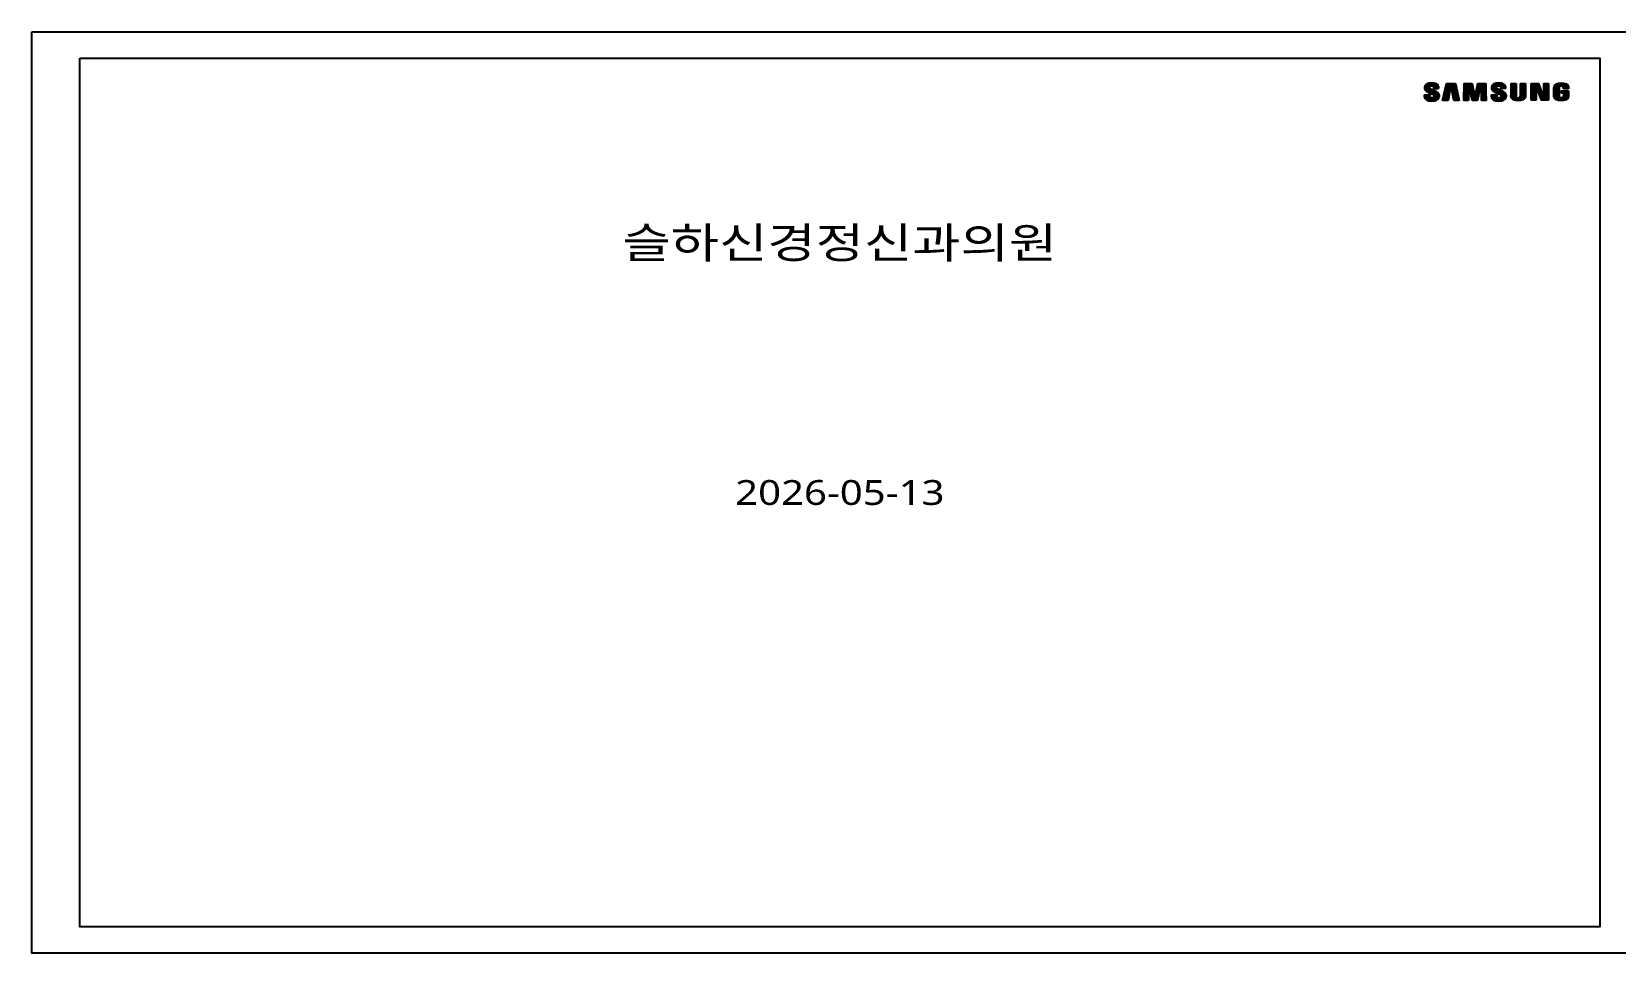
# Model space of a CAD drawing. Extents: x 11551484 to 2613213153046, y -2602833546311 to 14142.
# Drawn here: x 1299967683967 to 1304628651034, y -1300067864603 to -1297356076403 of the extents above; entities that cross this region are included whole.
import ezdxf
from ezdxf.enums import TextEntityAlignment as Align

# ---------------------------------------------------------------- set-up
doc = ezdxf.new("R2010")
doc.units = 0
doc.header["$LTSCALE"] = 1000
doc.header["$MEASUREMENT"] = 0
doc.layers.get('0').update_dxf_attribs({"linetype": 'CONTINUOUS'})
doc.layers.get('DEFPOINTS').update_dxf_attribs({"linetype": 'CONTINUOUS'})
for name, color, linetype in [('DVM_REPORT', 7, 'CONTINUOUS'), ('SHEET', 7, 'CONTINUOUS'), ('TEXT', 7, 'CONTINUOUS'), ('wall', 3, 'CONTINUOUS')]:
    doc.layers.add(name, color=color, linetype=linetype)
doc.styles.add('DVM_DEFAULT', font='malgun.ttf')

# ---------------------------------------------------------------- blocks, each defined once
blk = doc.blocks.new('CAD_RPT_SHEET_A3_1')
for p, q in [((36228, 28000), (36228, 27795)), ((36243, 28013), (36243, 27780)), ((36258, 28022), (36258, 27768)), ((36273, 28030), (36273, 27757)), ((36288, 28036), (36288, 27748)), ((36303, 28040), (36303, 27739)), ((36318, 28043), (36318, 27730)), ((36333, 28046), (36333, 27932)), ((36348, 28048), (36348, 27949)), ((36363, 28048), (36363, 27955)), ((36378, 28049), (36378, 27957)), ((36393, 28049), (36393, 27955)), ((36408, 28048), (36408, 27948)), ((36423, 28047), (36423, 27931)), ((36438, 28045), (36438, 27874)), ((36453, 28042), (36453, 27874)), ((36468, 28038), (36468, 27874)), ((36483, 28033), (36483, 27874)), ((36498, 28026), (36498, 27874)), ((36513, 28016), (36513, 27874)), ((36528, 28004), (36528, 27874)), ((36543, 27985), (36543, 27874)), ((36753, 27987), (36753, 27488)), ((36768, 28032), (36768, 27488)), ((36783, 28032), (36783, 27488)), ((36798, 28032), (36798, 27488)), ((36813, 28032), (36813, 27530)), ((36828, 28032), (36828, 27631)), ((36843, 28032), (36843, 27732)), ((36858, 28032), (36858, 27833)), ((36873, 28032), (36873, 27934)), ((36888, 28032), (36888, 27946)), ((36903, 28032), (36903, 27842)), ((36918, 28032), (36918, 27739)), ((36933, 28032), (36933, 27635)), ((36948, 28032), (36948, 27532)), ((36963, 28032), (36963, 27488)), ((36978, 28032), (36978, 27488)), ((36993, 28032), (36993, 27488)), ((37008, 27985), (37008, 27488)), ((37218, 28032), (37218, 27488)), ((37233, 28032), (37233, 27488)), ((37248, 28032), (37248, 27488)), ((37263, 28032), (37263, 27488)), ((37278, 28032), (37278, 27488)), ((37293, 28032), (37293, 27488)), ((37308, 28032), (37308, 27488)), ((37323, 28032), (37323, 27488)), ((37338, 28032), (37338, 27488)), ((37353, 28032), (37353, 27936)), ((37368, 28032), (37368, 27854)), ((37383, 28032), (37383, 27772)), ((37398, 28032), (37398, 27691)), ((37413, 28032), (37413, 27609)), ((37428, 28032), (37428, 27527)), ((37443, 27985), (37443, 27488)), ((37578, 28032), (37578, 27525)), ((37593, 28032), (37593, 27607)), ((37608, 28032), (37608, 27689)), ((37623, 28032), (37623, 27771)), ((37638, 28032), (37638, 27853)), ((37653, 28032), (37653, 27934)), ((37668, 28032), (37668, 27488)), ((37683, 28032), (37683, 27488)), ((37698, 28032), (37698, 27488)), ((37713, 28032), (37713, 27488)), ((37728, 28032), (37728, 27488)), ((37743, 28032), (37743, 27488)), ((37758, 28032), (37758, 27488)), ((37773, 28032), (37773, 27488)), ((37788, 28032), (37788, 27488)), ((37969, 27998), (37969, 27793)), ((37984, 28012), (37984, 27779)), ((37999, 28021), (37999, 27767)), ((38014, 28029), (38014, 27756)), ((38029, 28034), (38029, 27747)), ((38044, 28039), (38044, 27738)), ((38059, 28042), (38059, 27729)), ((38074, 28045), (38074, 27931)), ((38089, 28046), (38089, 27948)), ((38104, 28047), (38104, 27954)), ((38119, 28048), (38119, 27955)), ((38134, 28047), (38134, 27954)), ((38149, 28047), (38149, 27947)), ((38164, 28045), (38164, 27930)), ((38179, 28043), (38179, 27872)), ((38194, 28040), (38194, 27872)), ((38209, 28037), (38209, 27872)), ((38224, 28031), (38224, 27872)), ((38239, 28024), (38239, 27872)), ((38254, 28015), (38254, 27872)), ((38269, 28003), (38269, 27872)), ((38284, 27984), (38284, 27872)), ((38448, 28032), (38448, 27571)), ((38463, 28032), (38463, 27538)), ((38478, 28032), (38478, 27519)), ((38493, 28032), (38493, 27506)), ((38508, 28032), (38508, 27497)), ((38523, 28032), (38523, 27489)), ((38538, 28032), (38538, 27484)), ((38553, 28032), (38553, 27479)), ((38568, 28032), (38568, 27476)), ((38688, 28032), (38688, 27476)), ((38703, 28032), (38703, 27479)), ((38718, 28032), (38718, 27483)), ((38733, 28032), (38733, 27489)), ((38748, 28032), (38748, 27496)), ((38763, 28032), (38763, 27506)), ((38778, 28032), (38778, 27519)), ((38793, 28032), (38793, 27537)), ((38808, 28032), (38808, 27569)), ((38973, 28032), (38973, 27493)), ((38988, 28032), (38988, 27493)), ((39003, 28032), (39003, 27493)), ((39018, 28032), (39018, 27493)), ((39033, 28032), (39033, 27493)), ((39048, 28032), (39048, 27493)), ((39063, 28032), (39063, 27493)), ((39078, 28032), (39078, 27493)), ((39093, 28032), (39093, 27493)), ((39108, 28032), (39108, 27883)), ((39123, 28032), (39123, 27833)), ((39138, 28032), (39138, 27783)), ((39153, 28032), (39153, 27733)), ((39168, 28018), (39168, 27683)), ((39288, 28032), (39288, 27493)), ((39303, 28032), (39303, 27493)), ((39318, 28032), (39318, 27493)), ((39333, 28032), (39333, 27493)), ((39348, 28032), (39348, 27493)), ((39363, 28032), (39363, 27493)), ((39378, 28032), (39378, 27493)), ((39393, 28032), (39393, 27493)), ((39408, 28032), (39408, 27493)), ((39588, 27988), (39588, 27535)), ((39603, 28003), (39603, 27520)), ((39618, 28015), (39618, 27508)), ((39633, 28024), (39633, 27500)), ((39648, 28030), (39648, 27493)), ((39663, 28035), (39663, 27488)), ((39678, 28039), (39678, 27484)), ((39693, 28042), (39693, 27912)), ((39708, 28044), (39708, 27936)), ((39723, 28046), (39723, 27945)), ((39738, 28046), (39738, 27948)), ((39753, 28046), (39753, 27948)), ((39768, 28046), (39768, 27945)), ((39783, 28045), (39783, 27937)), ((39798, 28043), (39798, 27914)), ((39813, 28040), (39813, 27858)), ((39828, 28036), (39828, 27858)), ((39843, 28032), (39843, 27858)), ((39858, 28025), (39858, 27858)), ((39873, 28017), (39873, 27858)), ((39888, 28006), (39888, 27858)), ((39903, 27992), (39903, 27858)), ((36198, 27948), (36198, 27843)), ((36198, 27666), (36198, 27560)), ((36213, 27981), (36213, 27813)), ((36213, 27666), (36213, 27532)), ((36228, 27666), (36228, 27515)), ((36243, 27666), (36243, 27502)), ((36258, 27666), (36258, 27493)), ((36273, 27666), (36273, 27485)), ((36288, 27666), (36288, 27480)), ((36303, 27666), (36303, 27475)), ((36318, 27666), (36318, 27472)), ((36333, 27883), (36333, 27722)), ((36333, 27598), (36333, 27469)), ((36348, 27864), (36348, 27713)), ((36348, 27575), (36348, 27468)), ((36363, 27853), (36363, 27705)), ((36378, 27843), (36378, 27696)), ((36393, 27834), (36393, 27686)), ((36408, 27826), (36408, 27675)), ((36423, 27818), (36423, 27661)), ((36423, 27576), (36423, 27468)), ((36438, 27810), (36438, 27634)), ((36438, 27605), (36438, 27471)), ((36453, 27801), (36453, 27473)), ((36468, 27793), (36468, 27477)), ((36483, 27784), (36483, 27482)), ((36498, 27774), (36498, 27489)), ((36513, 27763), (36513, 27497)), ((36528, 27750), (36528, 27508)), ((36543, 27734), (36543, 27524)), ((36558, 27947), (36558, 27874)), ((36558, 27713), (36558, 27547)), ((36573, 27665), (36573, 27605)), ((36678, 27576), (36678, 27488)), ((36693, 27659), (36693, 27488)), ((36708, 27741), (36708, 27488)), ((36723, 27823), (36723, 27488)), ((36738, 27905), (36738, 27488)), ((37023, 27902), (37023, 27488)), ((37038, 27820), (37038, 27488)), ((37053, 27737), (37053, 27488)), ((37068, 27655), (37068, 27488)), ((37083, 27572), (37083, 27488)), ((37458, 27890), (37458, 27488)), ((37473, 27796), (37473, 27488)), ((37488, 27701), (37488, 27488)), ((37503, 27607), (37503, 27488)), ((37518, 27700), (37518, 27488)), ((37533, 27795), (37533, 27488)), ((37548, 27889), (37548, 27488)), ((37563, 27983), (37563, 27488)), ((37939, 27947), (37939, 27841)), ((37939, 27665), (37939, 27559)), ((37954, 27980), (37954, 27812)), ((37954, 27665), (37954, 27531)), ((37969, 27665), (37969, 27514)), ((37984, 27665), (37984, 27501)), ((37999, 27665), (37999, 27492)), ((38014, 27665), (38014, 27484)), ((38029, 27665), (38029, 27478)), ((38044, 27665), (38044, 27474)), ((38059, 27665), (38059, 27471)), ((38074, 27881), (38074, 27721)), ((38074, 27597), (38074, 27468)), ((38089, 27863), (38089, 27712)), ((38089, 27574), (38089, 27466)), ((38104, 27851), (38104, 27704)), ((38119, 27842), (38119, 27695)), ((38134, 27833), (38134, 27685)), ((38149, 27825), (38149, 27674)), ((38164, 27816), (38164, 27660)), ((38164, 27575), (38164, 27467)), ((38179, 27808), (38179, 27633)), ((38179, 27604), (38179, 27469)), ((38194, 27800), (38194, 27472)), ((38209, 27792), (38209, 27476)), ((38224, 27782), (38224, 27481)), ((38239, 27772), (38239, 27488)), ((38254, 27761), (38254, 27496)), ((38269, 27749), (38269, 27507)), ((38284, 27733), (38284, 27522)), ((38299, 27946), (38299, 27872)), ((38299, 27712), (38299, 27545)), ((38314, 27664), (38314, 27603)), ((38583, 27593), (38583, 27474)), ((38598, 27577), (38598, 27472)), ((38658, 27577), (38658, 27472)), ((38673, 27591), (38673, 27474)), ((39183, 27966), (39183, 27632)), ((39198, 27914), (39198, 27582)), ((39213, 27862), (39213, 27532)), ((39228, 27810), (39228, 27493)), ((39243, 27758), (39243, 27493)), ((39258, 27706), (39258, 27493)), ((39273, 27654), (39273, 27493)), ((39558, 27905), (39558, 27615)), ((39573, 27963), (39573, 27558)), ((39693, 27608), (39693, 27481)), ((39708, 27587), (39708, 27479)), ((39723, 27578), (39723, 27478)), ((39738, 27575), (39738, 27477)), ((39753, 27793), (39753, 27714)), ((39753, 27575), (39753, 27477)), ((39768, 27793), (39768, 27714)), ((39768, 27578), (39768, 27478)), ((39783, 27793), (39783, 27714)), ((39783, 27586), (39783, 27479)), ((39798, 27793), (39798, 27714)), ((39798, 27604), (39798, 27481)), ((39813, 27793), (39813, 27484)), ((39828, 27793), (39828, 27487)), ((39843, 27793), (39843, 27492)), ((39858, 27793), (39858, 27499)), ((39873, 27793), (39873, 27507)), ((39888, 27793), (39888, 27518)), ((39903, 27793), (39903, 27532)), ((39918, 27970), (39918, 27858)), ((39918, 27793), (39918, 27553)), ((39933, 27926), (39933, 27858)), ((39933, 27793), (39933, 27596)), ((36363, 27567), (36363, 27467)), ((36378, 27564), (36378, 27466)), ((36393, 27565), (36393, 27466)), ((36408, 27568), (36408, 27467)), ((36663, 27494), (36663, 27488)), ((37098, 27489), (37098, 27488)), ((38104, 27566), (38104, 27465)), ((38119, 27563), (38119, 27465)), ((38134, 27563), (38134, 27465)), ((38149, 27566), (38149, 27466)), ((38613, 27571), (38613, 27472)), ((38628, 27569), (38628, 27471)), ((38643, 27571), (38643, 27472))]:
    blk.add_line(p, q)
at = {"layer": 'DEFPOINTS', "color": 154}
blk.add_lwpolyline([(0, 29700), (42000, 29700), (42000, 0), (0, 0)], close=True, dxfattribs=at)
at = {"layer": 'SHEET'}
blk.add_lwpolyline([(1250, 28850), (40750, 28850), (40750, 850), (1250, 850)], close=True, dxfattribs=at)
at = {"layer": 'TEXT'}
for p, q in [((36662, 27488), (36761, 28032)), ((36761, 28032), (36999, 28032)), ((36881, 27991), (36807, 27488)), ((36954, 27488), (36881, 27991)), ((36999, 28032), (37098, 27488)), ((37217, 28032), (37205, 27488)), ((37217, 28032), (37435, 28032)), ((37339, 27488), (37343, 27991)), ((37435, 27488), (37343, 27991)), ((37435, 28032), (37503, 27606)), ((37571, 28032), (37503, 27606)), ((37571, 28032), (37789, 28032)), ((37571, 27488), (37663, 27991)), ((37663, 27991), (37667, 27488)), ((37801, 27488), (37789, 28032)), ((38440, 28032), (38576, 28032)), ((38440, 28032), (38440, 27642)), ((38576, 28032), (38576, 27629)), ((38681, 28032), (38817, 28032)), ((38681, 28032), (38681, 27629)), ((38817, 28032), (38817, 27642)), ((38965, 28032), (39164, 28032)), ((38965, 27493), (38965, 28032)), ((39290, 27594), (39164, 28032)), ((39283, 28032), (39415, 28032)), ((39283, 28032), (39290, 27594)), ((39415, 28032), (39415, 27493)), ((36187, 27666), (36187, 27624)), ((36187, 27666), (36331, 27666)), ((36331, 27666), (36331, 27614)), ((36428, 27874), (36561, 27874)), ((36561, 27874), (36561, 27912)), ((37503, 27606), (37503, 27606)), ((37928, 27665), (37928, 27623)), ((37928, 27665), (38072, 27665)), ((38072, 27665), (38072, 27612)), ((38303, 27872), (38170, 27872)), ((38303, 27872), (38303, 27911)), ((39089, 27945), (39097, 27493)), ((39089, 27945), (39225, 27493)), ((39556, 27647), (39556, 27876)), ((39690, 27883), (39690, 27635)), ((39747, 27793), (39937, 27793)), ((39747, 27793), (39747, 27714)), ((39802, 27714), (39747, 27714)), ((39801, 27858), (39801, 27888)), ((39936, 27858), (39801, 27858)), ((39802, 27714), (39802, 27635)), ((39936, 27858), (39936, 27876)), ((39937, 27793), (39937, 27647)), ((36807, 27488), (36662, 27488)), ((37098, 27488), (36954, 27488)), ((37339, 27488), (37205, 27488)), ((37571, 27488), (37435, 27488)), ((37801, 27488), (37667, 27488)), ((39097, 27493), (38965, 27493)), ((39415, 27493), (39225, 27493))]:
    blk.add_line(p, q, dxfattribs=at)
for points, knots in [([(36561, 27912), (36561, 28030), (36457, 28049), (36381, 28049), (36285, 28049), (36208, 28017), (36193, 27928)], [16, 16, 16, 16, 17, 17, 17, 18, 18, 18, 18]), ([(38303, 27911), (38303, 28029), (38198, 28048), (38122, 28048), (38027, 28048), (37949, 28016), (37935, 27927)], [16, 16, 16, 16, 17, 17, 17, 18, 18, 18, 18]), ([(39559, 27912), (39571, 28014), (39652, 28046), (39747, 28046), (39842, 28046), (39925, 28014), (39935, 27912)], [13, 13, 13, 13, 14, 14, 14, 15, 15, 15, 15]), ([(36187, 27624), (36187, 27503), (36281, 27466), (36382, 27466), (36479, 27466), (36558, 27500), (36571, 27591)], [6, 6, 6, 6, 7, 7, 7, 8, 8, 8, 8]), ([(36329, 27920), (36333, 27937), (36344, 27957), (36378, 27957), (36409, 27957), (36428, 27937), (36428, 27907), (36428, 27897), (36428, 27874), (36428, 27874)], [11, 11, 11, 11, 12, 12, 12, 13, 13, 13, 14, 14, 14, 14]), ([(36437, 27601), (36433, 27583), (36420, 27564), (36385, 27564), (36351, 27564), (36331, 27584), (36331, 27614)], [1, 1, 1, 1, 2, 2, 2, 3, 3, 3, 3]), ([(37928, 27623), (37928, 27502), (38022, 27465), (38123, 27465), (38220, 27465), (38300, 27499), (38312, 27589)], [6, 6, 6, 6, 7, 7, 7, 8, 8, 8, 8]), ([(38070, 27919), (38074, 27936), (38086, 27955), (38119, 27955), (38151, 27955), (38169, 27936), (38169, 27906), (38169, 27896), (38169, 27872), (38169, 27872)], [11, 11, 11, 11, 12, 12, 12, 13, 13, 13, 14, 14, 14, 14]), ([(38178, 27600), (38174, 27581), (38162, 27563), (38126, 27563), (38093, 27563), (38072, 27583), (38072, 27612)], [1, 1, 1, 1, 2, 2, 2, 3, 3, 3, 3]), ([(38815, 27606), (38806, 27504), (38727, 27471), (38628, 27471), (38530, 27471), (38451, 27504), (38441, 27606)], [6, 6, 6, 6, 7, 7, 7, 8, 8, 8, 8]), ([(39935, 27611), (39926, 27513), (39842, 27477), (39747, 27477), (39652, 27477), (39567, 27513), (39558, 27611)], [8, 8, 8, 8, 9, 9, 9, 10, 10, 10, 10]), ([(39799, 27909), (39797, 27921), (39787, 27949), (39746, 27949), (39707, 27949), (39695, 27923), (39692, 27909)], [20, 20, 20, 20, 21, 21, 21, 22, 22, 22, 22])]:
    blk.add_open_spline(points, degree=3, knots=knots, dxfattribs=at)
for points in [[(36193, 27928), (36189, 27904), (36189, 27882), (36195, 27855)], [(36195, 27855), (36218, 27744), (36408, 27711), (36436, 27641)], [(36330, 27891), (36327, 27902), (36328, 27914), (36329, 27920)], [(36571, 27680), (36548, 27794), (36345, 27828), (36330, 27891)], [(36436, 27641), (36441, 27628), (36439, 27611), (36437, 27601)], [(36571, 27591), (36578, 27638), (36573, 27668), (36571, 27680)], [(37935, 27927), (37931, 27903), (37930, 27881), (37936, 27854)], [(37936, 27854), (37959, 27742), (38150, 27710), (38177, 27640)], [(38071, 27890), (38068, 27901), (38069, 27913), (38070, 27919)], [(38312, 27679), (38289, 27793), (38086, 27827), (38071, 27890)], [(38177, 27640), (38182, 27627), (38181, 27610), (38178, 27600)], [(38312, 27589), (38319, 27636), (38314, 27667), (38312, 27679)], [(38441, 27606), (38441, 27611), (38440, 27632), (38440, 27642)], [(38576, 27629), (38576, 27622), (38576, 27614), (38577, 27608)], [(38577, 27608), (38579, 27595), (38591, 27569), (38628, 27569)], [(38628, 27569), (38666, 27569), (38677, 27595), (38680, 27608)], [(38680, 27608), (38681, 27614), (38681, 27622), (38681, 27629)], [(38817, 27642), (38817, 27632), (38816, 27611), (38815, 27606)], [(39556, 27876), (39556, 27886), (39558, 27903), (39559, 27912)], [(39558, 27611), (39557, 27630), (39556, 27637), (39556, 27647)], [(39692, 27909), (39691, 27902), (39690, 27892), (39690, 27883)], [(39690, 27635), (39690, 27628), (39690, 27620), (39691, 27614)], [(39691, 27614), (39694, 27600), (39707, 27575), (39746, 27575)], [(39746, 27575), (39785, 27575), (39798, 27600), (39801, 27614)], [(39801, 27888), (39801, 27888), (39801, 27901), (39799, 27909)], [(39801, 27614), (39802, 27620), (39802, 27628), (39802, 27635)], [(39935, 27912), (39936, 27895), (39936, 27876), (39936, 27876)], [(39937, 27647), (39937, 27637), (39937, 27630), (39935, 27611)]]:
    blk.add_open_spline(points, degree=3, dxfattribs=at)
at = {"layer": 'TEXT', "style": 'DVM_DEFAULT'}
for tag, height, p in [('$PROJECT_TITLE', 1000, (21000, 22900)), ('$DATE', 800, (21000, 14850))]:
    blk.add_attdef(tag, text='', height=height, dxfattribs=at).set_placement(p, align=Align.MIDDLE_CENTER)
blk = doc.blocks.new('260514_슬하신경정신과의원(에어컨 오봉수)')
at = {"layer": 'DVM_REPORT'}
ref = blk.add_blockref('CAD_RPT_SHEET_A3_1', (11477427, -14238427), dxfattribs=at)
ref.add_attrib('$PROJECT_TITLE', '슬하신경정신과의원', dxfattribs={"layer": 'TEXT', "color": 2, "height": 1000, "style": 'DVM_DEFAULT'}).set_placement((11498427, -14215527), align=Align.MIDDLE_CENTER)
ref.add_attrib('$DATE', '2026-05-13', dxfattribs={"layer": 'TEXT', "color": 2, "height": 800, "style": 'DVM_DEFAULT'}).set_placement((11498427, -14223577), align=Align.MIDDLE_CENTER)

msp = doc.modelspace()

# ---------------------------------------------------------------- block references
at = {"layer": 'wall', "ltscale": 10, "xscale": 113262, "yscale": 91306, "zscale": 113262}
msp.add_blockref('260514_슬하신경정신과의원(에어컨 오봉수)', (11365289, -14088532), dxfattribs=at)

doc.saveas('drawing.dxf')
